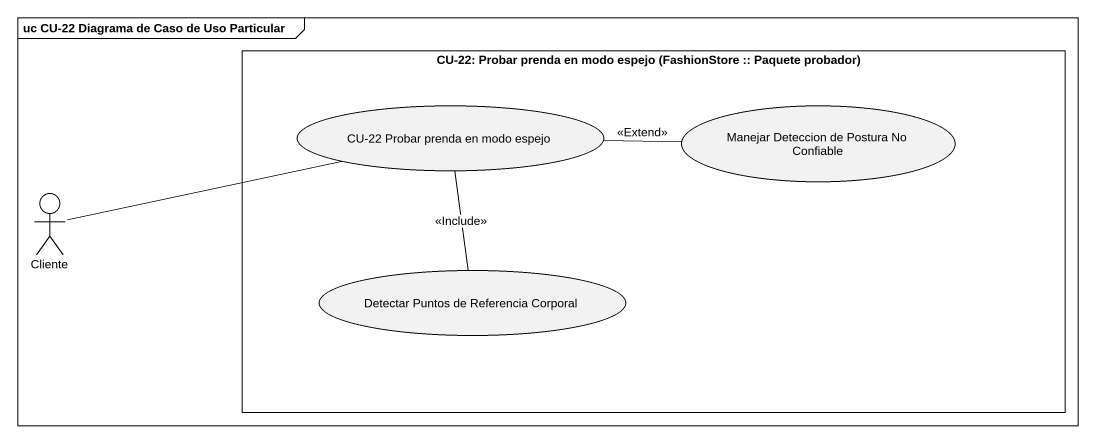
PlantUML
@startuml
mainframe uc CU-22 Diagrama de Caso de Uso Particular
rectangle "CU-22: Probar prenda en modo espejo (FashionStore :: Paquete probador)" as CU_22_Probar_prenda_en_modo {
  usecase "CU-22 Probar prenda en modo espejo" as CU_22_Probar_prenda_en_modo_2
  usecase "Manejar Deteccion de Postura No Confiable" as Manejar_Deteccion_de
  usecase "Detectar Puntos de Referencia Corporal" as Detectar_Puntos_de
}
actor Cliente
CU_22_Probar_prenda_en_modo_2 -- Detectar_Puntos_de : <<Include>>
Manejar_Deteccion_de -left- CU_22_Probar_prenda_en_modo_2 : <<Extend>>
Cliente -right- CU_22_Probar_prenda_en_modo_2
@enduml
